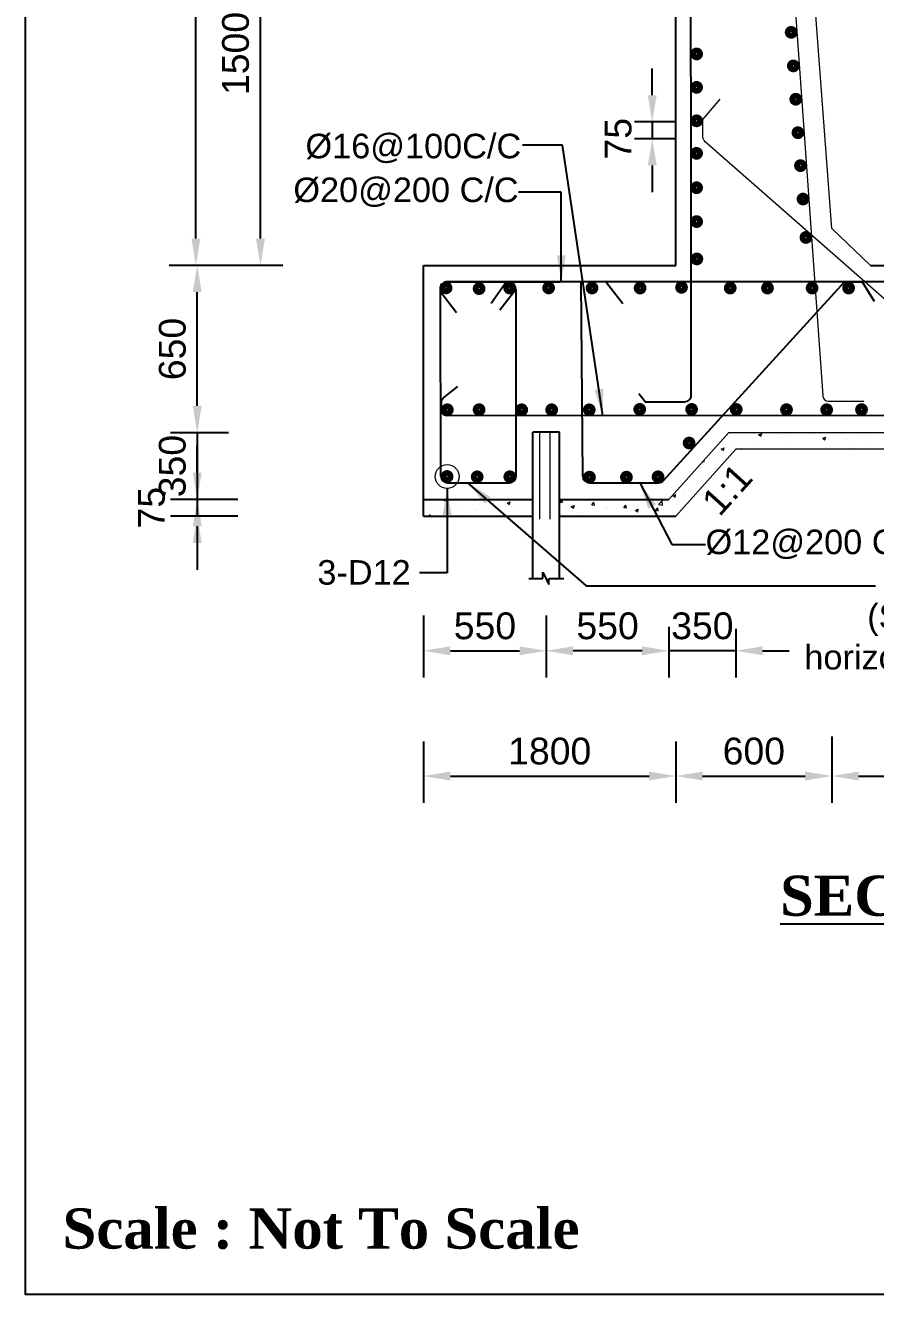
# Model space of a CAD drawing. Extents: x -358915 to 1258323, y -1667244 to -305611.
# Drawn here: x 620721 to 624534, y -1489454 to -1483763 of the extents above; entities that cross this region are included whole.
import ezdxf

# ---------------------------------------------------------------- set-up
doc = ezdxf.new("R2010")
doc.units = 0
doc.header["$LTSCALE"] = 300
doc.header["$MEASUREMENT"] = 0
doc.layers.get('DEFPOINTS').update_dxf_attribs({"linetype": 'CONTINUOUS'})
for name, color, linetype, lineweight in [('Dim', 7, 'CONTINUOUS', 9), ('HATCH', 252, 'CONTINUOUS', 5), ('ROD', 1, 'CONTINUOUS', 30)]:
    doc.layers.add(name, color=color, linetype=linetype, lineweight=lineweight)
for name, color, linetype in [('LINE', 7, 'CONTINUOUS'), ('REINF.', 1, 'CONTINUOUS'), ('TEXT', 10, 'CONTINUOUS'), ('TXT', 7, 'CONTINUOUS')]:
    doc.layers.add(name, color=color, linetype=linetype)
doc.styles.add('Arial', font='arial.ttf')
doc.styles.add('DIM', font='isocp3.shx')
doc.dimstyles.new('dim_60', dxfattribs={"dimtxt": 120, "dimasz": 120, "dimexe": 60, "dimexo": 60, "dimgap": 50, "dimtad": 1, "dimdec": 0, "dimzin": 0, "dimdsep": 46, "dimtxsty": 'DIM', "dimcen": 0.09, "dimclrd": 5, "dimclre": 5, "dimclrt": 7, "dimadec": 0, "dimazin": 0, "dimtfac": 1, "dimtdec": 0, "dimtmove": 0, "dimatfit": 3, "dimfxl": 1, "dimtolj": 1, "dimtzin": 0, "dimarcsym": 0})

# ---------------------------------------------------------------- blocks, each defined once
blk = doc.blocks.new('*D765')
at = {"layer": 'DEFPOINTS', "color": 0, "ltscale": 500, "transparency": 16777216}
for p in [(621692.2, -1485589.3), (621491.4, -1485888.9), (621689.2, -1485888.9)]:
    blk.add_point(p, dxfattribs=at)
at = {"layer": 'Dim', "color": 5, "lineweight": -2, "ltscale": 500, "transparency": 16777216}
for p, q in [((621491.4, -1485469.3), (621491.4, -1485349.3)), ((621632.2, -1485589.3), (621371.4, -1485589.3)), ((621491.4, -1485589.3), (621491.4, -1485888.9)), ((621629.2, -1485888.9), (621371.4, -1485888.9)), ((621491.4, -1486008.9), (621491.4, -1486128.9))]:
    blk.add_line(p, q, dxfattribs=at)
at = {"layer": 'Dim', "color": 5, "ltscale": 500, "transparency": 16777216}
for points in [[(621471.4, -1485469.3), (621511.4, -1485469.3), (621491.4, -1485589.3)], [(621471.4, -1486008.9), (621511.4, -1486008.9), (621491.4, -1485888.9)]]:
    blk.add_solid(points, dxfattribs=at)
at = {"layer": 'Dim', "color": 7, "ltscale": 500, "transparency": 16777216, "insert": (621380.1, -1485739.1), "char_height": 120, "attachment_point": 5, "rotation": 90, "style": 'Arial'}
blk.add_mtext('\\A1;350', dxfattribs=at)
blk = doc.blocks.new('*D767')
at = {"layer": 'DEFPOINTS', "color": 0, "ltscale": 500, "transparency": 16777216}
for p in [(621485.2, -1479338.5), (623434.7, -1479338.5), (621934.7, -1484838.9)]:
    blk.add_point(p, dxfattribs=at)
at = {"layer": 'Dim', "color": 5, "lineweight": -2, "ltscale": 500, "transparency": 16777216}
for p, q in [((623374.7, -1479338.5), (621365.2, -1479338.5)), ((621485.2, -1484718.9), (621485.2, -1479458.5)), ((621874.7, -1484838.9), (621365.2, -1484838.9))]:
    blk.add_line(p, q, dxfattribs=at)
at = {"layer": 'Dim', "color": 5, "ltscale": 500, "transparency": 16777216}
for points in [[(621465.2, -1479458.5), (621505.2, -1479458.5), (621485.2, -1479338.5)], [(621465.2, -1484718.9), (621505.2, -1484718.9), (621485.2, -1484838.9)]]:
    blk.add_solid(points, dxfattribs=at)
at = {"layer": 'Dim', "color": 7, "ltscale": 500, "transparency": 16777216, "insert": (621373.9, -1482088.7), "char_height": 120, "attachment_point": 5, "rotation": 90, "style": 'Arial'}
blk.add_mtext('\\A1;5600', dxfattribs=at)
blk = doc.blocks.new('*D768')
at = {"layer": 'DEFPOINTS', "color": 0, "ltscale": 500, "transparency": 16777216}
for p in [(623637.6, -1486920), (624337.6, -1486909.7), (624337.6, -1487128.9)]:
    blk.add_point(p, dxfattribs=at)
at = {"layer": 'Dim', "color": 5, "lineweight": -2, "ltscale": 500, "transparency": 16777216}
for p, q in [((623637.6, -1486980), (623637.6, -1487248.9)), ((624337.6, -1486969.7), (624337.6, -1487248.9)), ((623757.6, -1487128.9), (624217.6, -1487128.9))]:
    blk.add_line(p, q, dxfattribs=at)
at = {"layer": 'Dim', "color": 5, "ltscale": 500, "transparency": 16777216}
for points in [[(623757.6, -1487108.9), (623757.6, -1487148.9), (623637.6, -1487128.9)], [(624217.6, -1487108.9), (624217.6, -1487148.9), (624337.6, -1487128.9)]]:
    blk.add_solid(points, dxfattribs=at)
at = {"layer": 'Dim', "color": 7, "ltscale": 500, "transparency": 16777216, "insert": (623987.6, -1487017.7), "char_height": 120, "attachment_point": 5, "style": 'Arial'}
blk.add_mtext('\\A1;600', dxfattribs=at)
blk = doc.blocks.new('*D769')
at = {"layer": 'DEFPOINTS', "color": 0, "ltscale": 500, "transparency": 16777216}
for p in [(624337.6, -1486890.9), (627037.3, -1486873.5), (627037.3, -1487128.9)]:
    blk.add_point(p, dxfattribs=at)
at = {"layer": 'Dim', "color": 5, "lineweight": -2, "ltscale": 500, "transparency": 16777216}
for p, q in [((624337.6, -1486950.9), (624337.6, -1487248.9)), ((627037.3, -1486933.5), (627037.3, -1487248.9)), ((624457.6, -1487128.9), (626917.3, -1487128.9))]:
    blk.add_line(p, q, dxfattribs=at)
at = {"layer": 'Dim', "color": 5, "ltscale": 500, "transparency": 16777216}
for points in [[(624457.6, -1487108.9), (624457.6, -1487148.9), (624337.6, -1487128.9)], [(626917.3, -1487108.9), (626917.3, -1487148.9), (627037.3, -1487128.9)]]:
    blk.add_solid(points, dxfattribs=at)
at = {"layer": 'Dim', "color": 7, "ltscale": 500, "transparency": 16777216, "insert": (625687.4, -1487017.7), "char_height": 120, "attachment_point": 5, "style": 'Arial'}
blk.add_mtext('\\A1;2600', dxfattribs=at)
blk = doc.blocks.new('*D771')
at = {"layer": 'DEFPOINTS', "color": 0, "ltscale": 500, "transparency": 16777216}
for p in [(622506.6, -1486349.5), (623056.6, -1486348.6), (623056.6, -1486567.4)]:
    blk.add_point(p, dxfattribs=at)
at = {"layer": 'Dim', "color": 5, "lineweight": -2, "ltscale": 500, "transparency": 16777216}
for p, q in [((622506.6, -1486409.5), (622506.6, -1486687.4)), ((623056.6, -1486408.6), (623056.6, -1486687.4)), ((622626.6, -1486567.4), (622936.6, -1486567.4))]:
    blk.add_line(p, q, dxfattribs=at)
at = {"layer": 'Dim', "color": 5, "ltscale": 500, "transparency": 16777216}
for points in [[(622626.6, -1486547.4), (622626.6, -1486587.4), (622506.6, -1486567.4)], [(622936.6, -1486547.4), (622936.6, -1486587.4), (623056.6, -1486567.4)]]:
    blk.add_solid(points, dxfattribs=at)
at = {"layer": 'Dim', "color": 7, "ltscale": 500, "transparency": 16777216, "insert": (622781.6, -1486456.1), "char_height": 120, "attachment_point": 5, "style": 'Arial'}
blk.add_mtext('\\A1;550', dxfattribs=at)
blk = doc.blocks.new('*D772')
at = {"layer": 'DEFPOINTS', "color": 0, "ltscale": 500, "transparency": 16777216}
for p in [(623056.6, -1486412.3), (623606.6, -1486399.9), (623056.6, -1486567.4)]:
    blk.add_point(p, dxfattribs=at)
at = {"layer": 'Dim', "color": 5, "lineweight": -2, "ltscale": 500, "transparency": 16777216}
for p, q in [((623056.6, -1486472.3), (623056.6, -1486687.4)), ((623606.6, -1486459.9), (623606.6, -1486687.4)), ((623486.6, -1486567.4), (623176.6, -1486567.4))]:
    blk.add_line(p, q, dxfattribs=at)
at = {"layer": 'Dim', "color": 5, "ltscale": 500, "transparency": 16777216}
for points in [[(623176.6, -1486547.4), (623176.6, -1486587.4), (623056.6, -1486567.4)], [(623486.6, -1486547.4), (623486.6, -1486587.4), (623606.6, -1486567.4)]]:
    blk.add_solid(points, dxfattribs=at)
at = {"layer": 'Dim', "color": 7, "ltscale": 500, "transparency": 16777216, "insert": (623331.6, -1486456.1), "char_height": 120, "attachment_point": 5, "style": 'Arial'}
blk.add_mtext('\\A1;550', dxfattribs=at)
blk = doc.blocks.new('*D773')
at = {"layer": 'DEFPOINTS', "color": 0, "ltscale": 500, "transparency": 16777216}
for p in [(623906.6, -1486408.1), (623606.6, -1486450), (623606.6, -1486567.4)]:
    blk.add_point(p, dxfattribs=at)
at = {"layer": 'Dim', "color": 5, "lineweight": -2, "ltscale": 500, "transparency": 16777216}
for p, q in [((623906.6, -1486468.1), (623906.6, -1486687.4)), ((623606.6, -1486510), (623606.6, -1486687.4)), ((623486.6, -1486567.4), (623366.6, -1486567.4)), ((623906.6, -1486567.4), (623606.6, -1486567.4)), ((624026.6, -1486567.4), (624146.6, -1486567.4))]:
    blk.add_line(p, q, dxfattribs=at)
at = {"layer": 'Dim', "color": 5, "ltscale": 500, "transparency": 16777216}
for points in [[(623486.6, -1486547.4), (623486.6, -1486587.4), (623606.6, -1486567.4)], [(624026.6, -1486547.4), (624026.6, -1486587.4), (623906.6, -1486567.4)]]:
    blk.add_solid(points, dxfattribs=at)
at = {"layer": 'Dim', "color": 7, "ltscale": 500, "transparency": 16777216, "insert": (623756.6, -1486456.1), "char_height": 120, "attachment_point": 5, "style": 'Arial'}
blk.add_mtext('\\A1;350', dxfattribs=at)
blk = doc.blocks.new('*D774')
at = {"layer": 'DEFPOINTS', "color": 0, "ltscale": 500, "transparency": 16777216}
for p in [(621733.9, -1485888.9), (621491.4, -1485963.9), (621733.9, -1485963.9)]:
    blk.add_point(p, dxfattribs=at)
at = {"layer": 'Dim', "color": 5, "lineweight": -2, "ltscale": 500, "transparency": 16777216}
for p, q in [((621491.4, -1485768.9), (621491.4, -1485648.9)), ((621673.9, -1485888.9), (621371.4, -1485888.9)), ((621491.4, -1485888.9), (621491.4, -1485963.9)), ((621673.9, -1485963.9), (621371.4, -1485963.9)), ((621491.4, -1486083.9), (621491.4, -1486203.9))]:
    blk.add_line(p, q, dxfattribs=at)
at = {"layer": 'Dim', "color": 5, "ltscale": 500, "transparency": 16777216}
for points in [[(621471.4, -1485768.9), (621511.4, -1485768.9), (621491.4, -1485888.9)], [(621471.4, -1486083.9), (621511.4, -1486083.9), (621491.4, -1485963.9)]]:
    blk.add_solid(points, dxfattribs=at)
at = {"layer": 'Dim', "color": 7, "ltscale": 500, "transparency": 16777216, "insert": (621286.4, -1485925.4), "char_height": 120, "attachment_point": 5, "rotation": 90, "style": 'Arial'}
blk.add_mtext('\\A1;75', dxfattribs=at)
blk = doc.blocks.new('*D775')
at = {"layer": 'DEFPOINTS', "color": 0, "ltscale": 500, "transparency": 16777216}
for p in [(623737, -1484196.1), (623531.9, -1484271.1), (623737, -1484271.1)]:
    blk.add_point(p, dxfattribs=at)
at = {"layer": 'Dim', "color": 5, "lineweight": -2, "ltscale": 500, "transparency": 16777216}
for p, q in [((623531.9, -1484076.1), (623531.9, -1483956.1)), ((623637, -1484196.1), (623451.9, -1484196.1)), ((623531.9, -1484196.1), (623531.9, -1484271.1)), ((623637, -1484271.1), (623451.9, -1484271.1)), ((623531.9, -1484391.1), (623531.9, -1484511.1))]:
    blk.add_line(p, q, dxfattribs=at)
at = {"layer": 'Dim', "color": 5, "ltscale": 500, "transparency": 16777216}
for points in [[(623511.9, -1484076.1), (623551.9, -1484076.1), (623531.9, -1484196.1)], [(623511.9, -1484391.1), (623551.9, -1484391.1), (623531.9, -1484271.1)]]:
    blk.add_solid(points, dxfattribs=at)
at = {"layer": 'Dim', "color": 7, "ltscale": 500, "transparency": 16777216, "insert": (623379.4, -1484271.1), "char_height": 120, "attachment_point": 5, "rotation": 90, "style": 'Arial'}
blk.add_mtext('\\A1;75', dxfattribs=at)
blk = doc.blocks.new('*D776')
at = {"layer": 'DEFPOINTS', "color": 0, "ltscale": 500, "transparency": 16777216}
for p in [(621491.4, -1484838.9), (621609, -1484838.9), (621611.4, -1485589.3)]:
    blk.add_point(p, dxfattribs=at)
at = {"layer": 'Dim', "color": 5, "lineweight": -2, "ltscale": 500, "transparency": 16777216}
for p, q in [((621549, -1484838.9), (621371.4, -1484838.9)), ((621491.4, -1485469.3), (621491.4, -1484958.9)), ((621551.4, -1485589.3), (621371.4, -1485589.3))]:
    blk.add_line(p, q, dxfattribs=at)
at = {"layer": 'Dim', "color": 5, "ltscale": 500, "transparency": 16777216}
for points in [[(621471.4, -1484958.9), (621511.4, -1484958.9), (621491.4, -1484838.9)], [(621471.4, -1485469.3), (621511.4, -1485469.3), (621491.4, -1485589.3)]]:
    blk.add_solid(points, dxfattribs=at)
at = {"layer": 'Dim', "color": 7, "ltscale": 500, "transparency": 16777216, "insert": (621380.2, -1485214.1), "char_height": 120, "attachment_point": 5, "rotation": 90, "style": 'Arial'}
blk.add_mtext('\\A1;650', dxfattribs=at)
blk = doc.blocks.new('*D777')
at = {"layer": 'DEFPOINTS', "color": 0, "ltscale": 500, "transparency": 16777216}
for p in [(621774.9, -1482938.9), (622035.5, -1482938.9), (621934.7, -1484838.9)]:
    blk.add_point(p, dxfattribs=at)
at = {"layer": 'Dim', "color": 5, "lineweight": -2, "ltscale": 500, "transparency": 16777216}
for p, q in [((621975.5, -1482938.9), (621654.9, -1482938.9)), ((621774.9, -1484718.9), (621774.9, -1483058.9)), ((621874.7, -1484838.9), (621654.9, -1484838.9))]:
    blk.add_line(p, q, dxfattribs=at)
at = {"layer": 'Dim', "color": 5, "ltscale": 500, "transparency": 16777216}
for points in [[(621754.9, -1483058.9), (621794.9, -1483058.9), (621774.9, -1482938.9)], [(621754.9, -1484718.9), (621794.9, -1484718.9), (621774.9, -1484838.9)]]:
    blk.add_solid(points, dxfattribs=at)
at = {"layer": 'Dim', "color": 7, "ltscale": 500, "transparency": 16777216, "insert": (621663.6, -1483888.9), "char_height": 120, "attachment_point": 5, "rotation": 90, "style": 'Arial'}
blk.add_mtext('\\A1;1500', dxfattribs=at)
blk = doc.blocks.new('*D778')
at = {"layer": 'DEFPOINTS', "color": 0, "ltscale": 500, "transparency": 16777216}
for p in [(622506.6, -1486914.7), (623637.6, -1486914.7), (623637.6, -1487128.9)]:
    blk.add_point(p, dxfattribs=at)
at = {"layer": 'Dim', "color": 5, "lineweight": -2, "ltscale": 500, "transparency": 16777216}
for p, q in [((622506.6, -1486974.7), (622506.6, -1487248.9)), ((623637.6, -1486974.7), (623637.6, -1487248.9)), ((622626.6, -1487128.9), (623517.6, -1487128.9))]:
    blk.add_line(p, q, dxfattribs=at)
at = {"layer": 'Dim', "color": 5, "ltscale": 500, "transparency": 16777216}
for points in [[(622626.6, -1487108.9), (622626.6, -1487148.9), (622506.6, -1487128.9)], [(623517.6, -1487108.9), (623517.6, -1487148.9), (623637.6, -1487128.9)]]:
    blk.add_solid(points, dxfattribs=at)
at = {"layer": 'Dim', "color": 7, "ltscale": 500, "transparency": 16777216, "insert": (623072.1, -1487017.7), "char_height": 120, "attachment_point": 5, "style": 'Arial'}
blk.add_mtext('\\A1;1800', dxfattribs=at)

msp = doc.modelspace()

# ---------------------------------------------------------------- hatches: boundary and pattern name
at = {"layer": 'HATCH', "ltscale": 10}
h = msp.add_hatch(dxfattribs=at)
h.set_pattern_fill('ANSI31', color=256, scale=375, angle=45, style=0)
h.set_pattern_definition([(90, (616839.573, -1476277.433), (-46.875, 7e-15), [])])
h.paths.add_polyline_path([(622996.6, -1485976.9), (623040.8, -1485976.9), (623040.8, -1485963.4), (623068.8, -1485989.4), (623068.8, -1485976.9), (623116.6, -1485976.9), (623116.6, -1485588.9), (622996.6, -1485588.9)])

# ---------------------------------------------------------------- linework, layer by layer
at = {"layer": 'Dim', "ltscale": 50}
msp.add_circle((622612, -1485785.6), 53.5, dxfattribs=at)
at = {"layer": 'LINE'}
for p, q in [((623637.6, -1484838.9), (623637.6, -1479338.5)), ((622506.6, -1484838.9), (623637.6, -1484838.9)), ((622506.6, -1485963.9), (622506.6, -1484838.9)), ((624510.9, -1484838.9), (627037.3, -1484838.9)), ((622996.6, -1485888.9), (622996.6, -1485587)), ((622996.6, -1486243), (622996.6, -1485587)), ((623116.6, -1485587), (622996.6, -1485587)), ((623116.6, -1486243), (623116.6, -1485587)), ((622506.6, -1485888.9), (622996.6, -1485888.9)), ((623116.6, -1485888.9), (623606.6, -1485888.9)), ((622506.6, -1485963.9), (622996.6, -1485963.9)), ((623116.6, -1485963.9), (623637.6, -1485963.9)), ((623040.8, -1486243.6), (623040.8, -1486215.1)), ((623040.8, -1486215.1), (623068.8, -1486270.5)), ((622978.1, -1486243.6), (623040.8, -1486243.6)), ((623068.8, -1486270.5), (623068.8, -1486243.6)), ((623069.3, -1486243.6), (623135.2, -1486243.6))]:
    msp.add_line(p, q, dxfattribs=at)
at = {"layer": 'LINE', "lineweight": 15}
for p, q in [((624337.6, -1484674.2), (623937.6, -1479338.5)), ((624337.6, -1484674.2), (624510.9, -1484838.9)), ((623875.6, -1485588.9), (627037.3, -1485588.9)), ((627037.3, -1485663.9), (623906.6, -1485663.9))]:
    msp.add_line(p, q, dxfattribs=at)
at = {"layer": 'LINE', "color": 51, "lineweight": 15}
for p, q in [((624009, -1485598.4), (624023, -1485593)), ((624018.9, -1485605.1), (624023, -1485593)), ((624039.7, -1485590.1), (624039.7, -1485590.1)), ((624097.4, -1485595.6), (624097.4, -1485595.6)), ((624146.5, -1485594.6), (624146.5, -1485594.6)), ((624237.9, -1485594.4), (624237.9, -1485594.4)), ((624370.8, -1485588.9), (624379.3, -1485590.2)), ((624379.2, -1485590.2), (624379.1, -1485588.9)), ((624486.3, -1485594.4), (624486.3, -1485594.4)), ((623859.4, -1485644.2), (623859.4, -1485644.2)), ((623892.5, -1485623.4), (623892.5, -1485623.4)), ((623985.8, -1485627.6), (623985.8, -1485627.6)), ((623993.6, -1485610.6), (623993.6, -1485610.6)), ((624009, -1485598.4), (624019, -1485605.1)), ((624035.8, -1485621), (624035.8, -1485621)), ((624111.6, -1485611), (624111.6, -1485611)), ((624197.7, -1485648.1), (624197.7, -1485648.1)), ((624253, -1485634.5), (624253, -1485634.5)), ((624253.3, -1485599.1), (624253.3, -1485599.1)), ((624296.4, -1485614.4), (624310.4, -1485609)), ((624296.4, -1485614.4), (624306.4, -1485621.1)), ((624298.7, -1485635.3), (624298.7, -1485635.3)), ((624306.4, -1485621.1), (624310.4, -1485609)), ((624360, -1485603.6), (624360, -1485603.6)), ((624369.7, -1485614.5), (624369.7, -1485614.5)), ((624402.6, -1485620.3), (624402.6, -1485620.3)), ((624437.4, -1485640.1), (624437.4, -1485640.1)), ((624466.8, -1485608.2), (624466.8, -1485608.2)), ((624487.5, -1485633.5), (624487.5, -1485633.5)), ((624505.3, -1485606.2), (624505.3, -1485606.2)), ((623787.4, -1485704), (623787.4, -1485704)), ((623841, -1485662.9), (623855, -1485657.5)), ((623841, -1485662.9), (623850.9, -1485669.6)), ((623850.9, -1485669.6), (623854.9, -1485657.5)), ((623931.1, -1485663.9), (623931.7, -1485663.2)), ((623931.8, -1485663.9), (623931.7, -1485663.3)), ((624095, -1485662.1), (624095, -1485662.1)), ((624136.4, -1485654.5), (624136.4, -1485654.5)), ((624311.1, -1485656.7), (624311.1, -1485656.7)), ((624417.6, -1485658.4), (624417.6, -1485658.4)), ((623759.8, -1485718), (623765.4, -1485718.8)), ((623765.4, -1485718.8), (623764.7, -1485712.6)), ((623786.5, -1485714.6), (623786.5, -1485714.6)), ((623806.8, -1485723.1), (623806.8, -1485723.1)), ((623829.4, -1485710.2), (623829.4, -1485710.2)), ((623678.5, -1485812), (623678.5, -1485812)), ((623717.8, -1485778.5), (623717.8, -1485778.5)), ((623747.5, -1485784.9), (623747.5, -1485784.9)), ((623754.2, -1485802), (623754.2, -1485802)), ((623785, -1485770.6), (623785, -1485770.6)), ((623624.3, -1485872.4), (623638.3, -1485867.1)), ((623624.3, -1485872.4), (623634.2, -1485879.1)), ((623634.2, -1485879.1), (623638.2, -1485867.1)), ((623677.5, -1485868.5), (623677.5, -1485868.5)), ((623678.7, -1485852.2), (623678.7, -1485852.2)), ((622546.2, -1485889.1), (622546.2, -1485889.1)), ((622594, -1485888.9), (622603.9, -1485895.6)), ((622603.9, -1485895.6), (622606.1, -1485888.9)), ((622620.1, -1485914.8), (622620.1, -1485914.8)), ((622657.3, -1485924.1), (622657.3, -1485924.1)), ((622736.8, -1485894.8), (622736.8, -1485894.8)), ((622745.7, -1485934.8), (622745.7, -1485934.8)), ((622758.3, -1485911.2), (622758.3, -1485911.2)), ((622862.2, -1485896.3), (622862.2, -1485896.3)), ((622872, -1485918.1), (622872, -1485918.1)), ((622881.4, -1485904.9), (622895.4, -1485899.5)), ((622881.4, -1485904.9), (622891.3, -1485911.6)), ((622891.3, -1485911.6), (622895.3, -1485899.5)), ((622901.3, -1485918.7), (622901.3, -1485918.7)), ((622922.1, -1485911.6), (622922.1, -1485911.6)), ((623116.9, -1485900.3), (623126.4, -1485888.9)), ((623116.9, -1485900.3), (623128.8, -1485901.3)), ((623128.8, -1485901.4), (623126.5, -1485888.9)), ((623167.4, -1485920.9), (623167.4, -1485920.9)), ((623168.8, -1485920.9), (623182.8, -1485915.5)), ((623168.8, -1485920.9), (623178.7, -1485927.6)), ((623178.7, -1485927.6), (623182.8, -1485915.5)), ((623216.9, -1485891.5), (623216.9, -1485891.5)), ((623260.3, -1485912.8), (623270, -1485901.3)), ((623260.3, -1485912.8), (623272.3, -1485913.9)), ((623272.2, -1485913.9), (623269.9, -1485901.4)), ((623270.1, -1485906.9), (623270.1, -1485906.9)), ((623323.6, -1485896), (623323.6, -1485896)), ((623323.7, -1485930.6), (623323.7, -1485930.6)), ((623327.6, -1485928.6), (623327.6, -1485928.6)), ((623371.1, -1485894.1), (623371.1, -1485894.1)), ((623373.7, -1485924.1), (623373.7, -1485924.1)), ((623403.8, -1485925.4), (623413.4, -1485913.9)), ((623403.8, -1485925.4), (623415.7, -1485926.4)), ((623415.7, -1485926.5), (623413.4, -1485913.9)), ((623430.4, -1485900.5), (623430.4, -1485900.5)), ((623444.2, -1485908.6), (623444.2, -1485908.6)), ((623449.5, -1485914.1), (623449.5, -1485914.1)), ((623456.2, -1485936.9), (623470.2, -1485931.6)), ((623456.2, -1485936.9), (623466.2, -1485943.6)), ((623466.1, -1485943.7), (623470.2, -1485931.6)), ((623537.2, -1485905), (623537.2, -1485905)), ((623547.2, -1485937.9), (623556.9, -1485926.4)), ((623559.2, -1485939), (623556.8, -1485926.5)), ((623560.7, -1485910.9), (623578.5, -1485913.7)), ((623561.8, -1485909.7), (623577.4, -1485893.5)), ((623575.2, -1485931.6), (623575.2, -1485931.6)), ((623575.8, -1485897.4), (623575.8, -1485897.4)), ((623578.5, -1485913.6), (623576.3, -1485894.6)), ((623625.9, -1485890.9), (623625.9, -1485890.9)), ((623643.9, -1485909.5), (623643.9, -1485909.5)), ((623676.2, -1485918.8), (623676.2, -1485918.8)), ((623701.6, -1485880.9), (623701.6, -1485880.9)), ((622529, -1485963.9), (622536.7, -1485955.9)), ((622536.3, -1485963.9), (622535.5, -1485957)), ((622554.6, -1485938.1), (622554.6, -1485938.1)), ((622601.1, -1485943.7), (622601.1, -1485943.7)), ((622619.9, -1485951.3), (622619.9, -1485951.3)), ((622668, -1485958.7), (622668, -1485958.7)), ((622670, -1485944.7), (622670, -1485944.7)), ((622707.9, -1485948.2), (622707.9, -1485948.2)), ((622784.7, -1485938.7), (622784.7, -1485938.7)), ((622814.6, -1485952.7), (622814.6, -1485952.7)), ((622859.8, -1485962.8), (622859.8, -1485962.8)), ((622921.4, -1485957.2), (622921.4, -1485957.2)), ((622962.5, -1485948.7), (622962.5, -1485948.7)), ((623121.6, -1485957.2), (623121.6, -1485957.2)), ((623197.3, -1485947.3), (623197.3, -1485947.3)), ((623211, -1485948.6), (623211, -1485948.6)), ((623368.7, -1485960.6), (623368.7, -1485960.6)), ((623472.5, -1485945.6), (623472.5, -1485945.6)), ((623547.2, -1485937.9), (623559.2, -1485939))]:
    msp.add_line(p, q, dxfattribs=at)
at = {"layer": 'LINE'}
msp.add_lwpolyline([(649573, -1489454.2), (620720.6, -1489454.2), (620720.6, -1469051.5), (649573, -1469051.5)], close=True, dxfattribs=at)
at = {"layer": 'LINE', "lineweight": 15}
for points in [[(623875.6, -1485588.9), (623606.6, -1485888.9)], [(623906.6, -1485663.9), (623637.6, -1485963.9)]]:
    msp.add_lwpolyline(points, dxfattribs=at)
at = {"layer": 'REINF.'}
for p, q in [((622584, -1485783.9), (622581.6, -1484943.9)), ((622605.7, -1484913.6), (623119.3, -1484913.6)), ((622921.6, -1485783.9), (622921.6, -1484945.1)), ((623220.3, -1485783.9), (623213.8, -1484913.6)), ((622614, -1485813.9), (622891.6, -1485813.9))]:
    msp.add_line(p, q, dxfattribs=at)
at = {"layer": 'REINF.', "lineweight": 15}
for points in [[(623828.8, -1479438.1), (623882.7, -1479520.4, -0.128674), (623884.6, -1479526.1), (623896.6, -1479704.4), (623906.8, -1479952.2), (624296.6, -1485424.2, 0.397986), (624321.6, -1485447.8), (624480.2, -1485447.8)], [(625129.4, -1485477.9), (623768.6, -1484284.6, -0.1949), (623758.7, -1484260.2), (623758.7, -1484185.2), (623835.9, -1484094.2)]]:
    msp.add_lwpolyline(points, format="xyb", dxfattribs=at)
at = {"layer": 'REINF.'}
for points in [[(623702.7, -1479701.1), (623705, -1485422.2, -0.414214), (623675, -1485452.2), (623501, -1485452.2), (623471.7, -1485414.5)], [(623250.3, -1485813.9), (623559.7, -1485813.9, 0.213097), (623582, -1485803.9), (624394.5, -1484913.6)], [(626939.6, -1485512.9), (622611.3, -1485513.4, -0.414191), (622586.3, -1485488.4), (622586.3, -1485452.6, -0.234431), (622596.2, -1485432.7), (622659.5, -1485382)]]:
    msp.add_lwpolyline(points, format="xyb", dxfattribs=at)
for points in [[(622581.4, -1484955.2), (622654.1, -1485050.4)], [(626932.7, -1484913.6), (622605.7, -1484913.6)], [(622877.1, -1484914.1), (622809.5, -1485009.3)], [(622921.6, -1484945.1), (622848.9, -1485040.4)], [(623327.3, -1484915.2), (623400, -1485010.5)], [(624394.5, -1484913.6), (624473.5, -1484913.6), (624526.5, -1484999)]]:
    msp.add_lwpolyline(points, dxfattribs=at)
for centre, radius, start, end in [((622886.3, -1484947.4), 34.6, 4.784, 105.4078), ((622608.6, -1484940.7), 27.2, 96.1639, 186.739), ((622614, -1485783.9), 30, 180, 270), ((622891.6, -1485783.9), 30, 270, 0), ((623250.3, -1485783.9), 30, 180, 270)]:
    msp.add_arc(centre, radius, start, end, dxfattribs=at)
at = {"layer": 'ROD', "const_width": 30.7}
for points in [[(624142.3, -1483790.4, 1), (624167.6, -1483798, 1)], [(623718.3, -1483886.7, 1), (623743.4, -1483895.1, 1)], [(624152, -1483940.8, 1), (624177.3, -1483948.5, 1)], [(623718.3, -1484036.7, 1), (623743.4, -1484045.1, 1)], [(624162.8, -1484090.3, 1), (624188.1, -1484097.9, 1)], [(623718.3, -1484186.7, 1), (623743.4, -1484195.1, 1)], [(624172.6, -1484240.3, 1), (624197.9, -1484247.9, 1)], [(623718.3, -1484332.6, 1), (623743.4, -1484341, 1)], [(624184, -1484388.2, 1), (624209.4, -1484395.4, 1)], [(623718.3, -1484486.7, 1), (623743.4, -1484495.1, 1)], [(624195.4, -1484538, 1), (624220.8, -1484545.2, 1)], [(623718.3, -1484638.5, 1), (623743.4, -1484646.9, 1)], [(624208.4, -1484710.4, 1), (624233.8, -1484717.6, 1)], [(623719.4, -1484806, 1), (623744.5, -1484814.4, 1)], [(622594.8, -1484936, 1), (622619.8, -1484944.4, 1)], [(622880.1, -1484936.6, 1), (622905.1, -1484944.9, 1)], [(623079.7, -1484936, -1), (623054.7, -1484944.6, -1)], [(623249.4, -1484936.6, 1), (623274.5, -1484944.9, 1)], [(623465, -1484936.6, 1), (623490, -1484944.9, 1)], [(623650.7, -1484933.4, 1), (623675.7, -1484941.8, 1)], [(623869, -1484936.6, 1), (623894.1, -1484944.9, 1)], [(624036.2, -1484936.6, 1), (624061.3, -1484944.9, 1)], [(624236.2, -1484936.6, 1), (624261.3, -1484944.9, 1)], [(624400.1, -1484936.6, 1), (624425.1, -1484944.9, 1)], [(622767.9, -1484939, -1), (622743, -1484947.6, -1)], [(622625.3, -1485482.2, -1), (622600.3, -1485490.8, -1)], [(622767.9, -1485481.9, -1), (622743, -1485490.5, -1)], [(622959, -1485482.3, -1), (622934.1, -1485490.9, -1)], [(623093.5, -1485482.3, -1), (623068.5, -1485490.9, -1)], [(623261.8, -1485482.6, -1), (623236.8, -1485491.2, -1)], [(623488.2, -1485480.5, -1), (623463.2, -1485489.1, -1)], [(623720.9, -1485480.5, -1), (623696, -1485489.1, -1)], [(623921.1, -1485480.8, -1), (623896.1, -1485489.4, -1)], [(624146.5, -1485481.9, -1), (624121.5, -1485490.5, -1)], [(624326.6, -1485482.3, -1), (624301.6, -1485490.9, -1)], [(624482.9, -1485481.7, -1), (624457.9, -1485490.3, -1)], [(623684.9, -1485631.3, 1), (623709.8, -1485639.9, 1)], [(622624.4, -1485781.3, -1), (622599.5, -1485790, -1)], [(622734.3, -1485782.9, 1), (622759.2, -1485791.5, 1)], [(622905.6, -1485782.6, -1), (622880.7, -1485791.2, -1)], [(623237.9, -1485784.5, 1), (623262.9, -1485793.1, 1)], [(623403.7, -1485784.5, 1), (623428.7, -1485793.1, 1)], [(623545.4, -1485782.9, 1), (623570.3, -1485791.5, 1)]]:
    msp.add_lwpolyline(points, format="xyb", close=True, dxfattribs=at)

# ---------------------------------------------------------------- texts
at = {"layer": 'TEXT', "color": 0, "linetype": 'ByBlock', "insert": (620887.1, -1489067.4), "char_height": 180.652, "width": 9402.866, "attachment_point": 1, "style": 'Arial'}
msp.add_mtext('{\\fTimes New Roman|b1|i0|c0|p18;Scale : Not To Scale}', dxfattribs=at)
at = {"layer": 'TXT', "color": 0, "style": 'Arial'}
msp.add_text('1:1', height=120, rotation=47.857, dxfattribs=at).set_placement((623833.4, -1485969.7))
at = {"layer": 'TXT', "color": 0, "char_height": 110, "attachment_point": 4, "style": 'Arial'}
for s, insert, width in [('%%C16@100C/C', (621976.8, -1484314.9), 1164.045), ('%%C12@200 C/C', (623770.9, -1486090.1), 1926.075), ('3-D12', (622030.1, -1486216.5), 477.659), ('\\pxqc; (Stirrup in between\\P horizontal bar of base slab)          ', (623868.8, -1486520.8), 2501.262)]:
    msp.add_mtext(s, dxfattribs=dict(at, insert=insert, width=width))
at = {"layer": 'TXT', "color": 0, "insert": (622932.5, -1484511.4), "char_height": 110, "attachment_point": 6, "style": 'Arial'}
msp.add_mtext('%%C20@200 C/C ', dxfattribs=at)
at = {"layer": 'TXT', "color": 0, "insert": (624996, -1487666.7), "char_height": 60, "width": 1781.687, "attachment_point": 5}
msp.add_mtext('\\pxql;{\\fTimes New Roman|b1|i0|c0|p18;\\H3x;\\L\\C6;SECTION 9-9}', dxfattribs=at)

# ---------------------------------------------------------------- dimensions: what is measured, and where the dimension line sits
at = {"layer": 'Dim', "ltscale": 500}
for base, p1, p2, angle, text, picture, middle in [((621485.2, -1479338.5), (621934.7, -1484838.9), (623434.7, -1479338.5), 90, '5600', '*D767', (621373.9, -1482088.7)), ((621774.9, -1482938.9), (621934.7, -1484838.9), (622035.5, -1482938.9), 90, '1500', '*D777', (621663.6, -1483888.9)), ((621491.4, -1484838.9), (621611.4, -1485589.3), (621609, -1484838.9), 90, '650', '*D776', (621380.2, -1485214.1)), ((623637.6, -1487128.9), (622506.6, -1486914.7), (623637.6, -1486914.7), 180, '1800', '*D778', (623072.1, -1487017.7))]:
    dim = msp.add_linear_dim(base=base, p1=p1, p2=p2, angle=angle, text=text, dimstyle='dim_60', override={"dimexe": 120, "dimtxsty": 'Arial', "dimfxl": 120}, dxfattribs=at)
    dim.commit()
    dim.dimension.update_dxf_attribs({"geometry": picture, "text_midpoint": middle})
for base, p1, p2, override, picture, middle in [((623531.9, -1484271.1), (623737, -1484196.1), (623737, -1484271.1), {"dimexe": 80, "dimexo": 100, "dimtxsty": 'Arial', "dimtmove": 2, "dimfxl": 120}, '*D775', (623379.4, -1484271.1)), ((621491.4, -1485963.9), (621733.9, -1485888.9), (621733.9, -1485963.9), {"dimexe": 120, "dimtxsty": 'Arial', "dimtmove": 2, "dimfxl": 120}, '*D774', (621286.4, -1485925.4))]:
    dim = msp.add_linear_dim(base=base, p1=p1, p2=p2, angle=90, dimstyle='dim_60', override=override, dxfattribs=at)
    dim.commit()
    dim.dimension.update_dxf_attribs({"geometry": picture, "text_midpoint": middle, "dimtype": 160})
dim = msp.add_linear_dim(base=(621491.4, -1485888.9), p1=(621692.2, -1485589.3), p2=(621689.2, -1485888.9), angle=90, text='350', dimstyle='dim_60', override={"dimexe": 120, "dimtxsty": 'Arial', "dimfxl": 120}, dxfattribs=at)
dim.commit()
dim.dimension.update_dxf_attribs({"geometry": '*D765', "text_midpoint": (621491.4, -1485739.1), "dimtype": 160})
dim = msp.add_linear_dim(base=(623056.6, -1486567.4), p1=(622506.6, -1486349.5), p2=(623056.6, -1486348.6), dimstyle='dim_60', override={"dimexe": 120, "dimtxsty": 'Arial', "dimfxl": 120}, dxfattribs=at)
dim.commit()
dim.dimension.update_dxf_attribs({"geometry": '*D771', "text_midpoint": (622781.6, -1486456.1)})
dim = msp.add_linear_dim(base=(623056.6, -1486567.4), p1=(623606.6, -1486399.9), p2=(623056.6, -1486412.3), angle=180, dimstyle='dim_60', override={"dimexe": 120, "dimtxsty": 'Arial', "dimfxl": 120}, dxfattribs=at)
dim.commit()
dim.dimension.update_dxf_attribs({"geometry": '*D772', "text_midpoint": (623331.6, -1486456.1)})
for base, p1, p2, text, picture, middle in [((623606.6, -1486567.4), (623906.6, -1486408.1), (623606.6, -1486450), '350', '*D773', (623756.6, -1486567.4)), ((624337.6, -1487128.9), (623637.6, -1486920), (624337.6, -1486909.7), '600', '*D768', (623987.6, -1487128.9))]:
    dim = msp.add_linear_dim(base=base, p1=p1, p2=p2, text=text, dimstyle='dim_60', override={"dimexe": 120, "dimtxsty": 'Arial', "dimfxl": 120}, dxfattribs=at)
    dim.commit()
    dim.dimension.update_dxf_attribs({"geometry": picture, "text_midpoint": middle, "dimtype": 160})
dim = msp.add_linear_dim(base=(627037.3, -1487128.9), p1=(624337.6, -1486890.9), p2=(627037.3, -1486873.5), text='2600', dimstyle='dim_60', override={"dimexe": 120, "dimtxsty": 'Arial', "dimfxl": 120}, dxfattribs=at)
dim.commit()
dim.dimension.update_dxf_attribs({"geometry": '*D769', "text_midpoint": (625687.4, -1487017.7)})

# ---------------------------------------------------------------- leaders
for points in [[(623310.5, -1485513.7), (623129.4, -1484300.6), (622950.5, -1484300.6)], [(623124.1, -1484913.6), (623124.1, -1484511.4), (622932.5, -1484511.4)], [(623475.8, -1485813.9), (623619.7, -1486090.1), (623770.9, -1486090.1)]]:
    msp.add_leader(points, dimstyle='dim_60', dxfattribs=at)
at = {"layer": 'Dim', "ltscale": 50}
msp.add_leader([(622704, -1485813.9), (623235, -1486275.8), (624533.1, -1486275.8)], dimstyle='dim_60', override={"dimgap": 50, "dimtad": 0}, dxfattribs=at)
at = {"layer": 'Dim', "ltscale": 500}
msp.add_leader([(622612, -1485839.1), (622612, -1486217.7), (622487.4, -1486217.7)], dimstyle='dim_60', override={"dimexe": 120, "dimtxsty": 'Arial', "dimtmove": 1, "dimfxl": 120}, dxfattribs=at)

doc.saveas('drawing.dxf')
